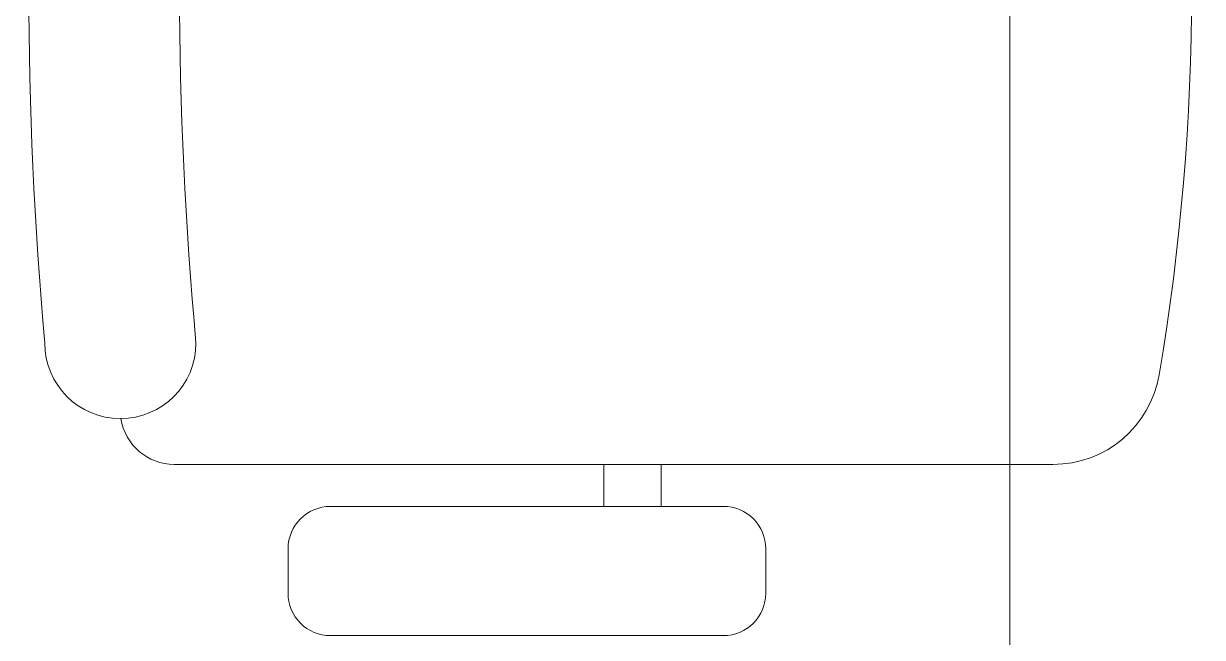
# Model space of a CAD drawing. Header units: metres. Extents: x 75097 to 220695, y -1557923 to -1361206.
# Drawn here: x 113975 to 114522, y -1436077 to -1435792 of the extents above; entities that cross this region are included whole.
import ezdxf

# ---------------------------------------------------------------- set-up
doc = ezdxf.new("R2010")
doc.units = ezdxf.units.M
doc.layers.get('0').update_dxf_attribs({"lineweight": 0})
doc.layers.add('A-100 - Copy$0$Medical Equipment and Furniture', color=8, linetype='Continuous', lineweight=0)

# ---------------------------------------------------------------- blocks, each defined once
blk = doc.blocks.new('A-100 - Copy$0$GF21018-P')
for p, q in [((-0.2206958158158443, 0.4756307261486727), (-0.2206958158158443, 0.0674977280054634)), ((-0.2805980196294406, 0.3422072443699342), (-0.2598282612620899, 0.3422072443699342)), ((-0.3002131404457629, 0.322592123553612), (-0.3002131404457629, 0.1400010304266672)), ((-0.2402131404457641, 0.322592123553612), (-0.2402131404457641, 0.1400010304266708)), ((-0.2402131404457641, 0.2937232591883401), (-0.2206958158158443, 0.2937232591883365)), ((-0.2402131404457641, 0.2670847420663591), (-0.2206958158158443, 0.2670847420663591)), ((-0.2805980196294406, 0.1203859096103415), (-0.2598282612620899, 0.120385909610345))]:
    blk.add_line(p, q)
for centre, radius, start, end in [((-0.0001010474000793, -0.5294775460345988), 1.069482816835118, 80.36711584008485, 99.63288415991525), ((-0.1706958158158436, 0.4756307261486727), 0.05, 99.63288415991494, 180), ((-0.2805980196294406, 0.322592123553612), 0.0196151208163253, 90, 180.0000000000001), ((-0.2598282612620899, 0.322592123553612), 0.0196151208163253, 359.9999999999999, 90), ((-0.2805980196294406, 0.1400010304266672), 0.0196151208163253, 180.0000000000001, 270.0000000000004), ((-0.2598282612620899, 0.1400010304266708), 0.0196151208163253, 270.0000000000006, 359.9999999999999), ((-0.1642902328567111, 0.0424977280054613), 0.0351139560901341, 90.00000000000004, 270), ((-4.0174444003e-06, 1.846735474002139), 1.776735474005004, 264.6945553321505, 275.3052680112835), ((-0.1956958158158457, 0.0674977280054634), 0.025, 179.9999999999999, 261.4720758531367), ((-3.2405935642e-06, 1.831363171438854), 1.831363171441721, 264.8532206013883, 275.1469821681523)]:
    blk.add_arc(centre, radius, start, end)
blk = doc.blocks.new('A-100 - Copy')
at = {"layer": 'A-100 - Copy$0$Medical Equipment and Furniture'}
blk.add_line((114432.8997067516, -1438347.689775226, 2.361868934033881), (114432.8997067516, -1433702.689782814, 2.361868934033881), dxfattribs=at)
at = {"layer": 'A-100 - Copy$0$Medical Equipment and Furniture', "extrusion": (-7.774263848861107e-06, 8.17011288561263e-07, 0.9999999999694467), "xscale": -1000.000000000005, "yscale": 1000.000000000005, "zscale": 1000.000000000003, "rotation": 270.0014107646746}
blk.add_blockref('A-100 - Copy$0$GF21018-P', (113977.384321714, -1435775.829535905, 0.3065750340252951), dxfattribs=at)

msp = doc.modelspace()

# ---------------------------------------------------------------- block references
msp.add_blockref('A-100 - Copy', (0, 0))

doc.saveas('drawing.dxf')
